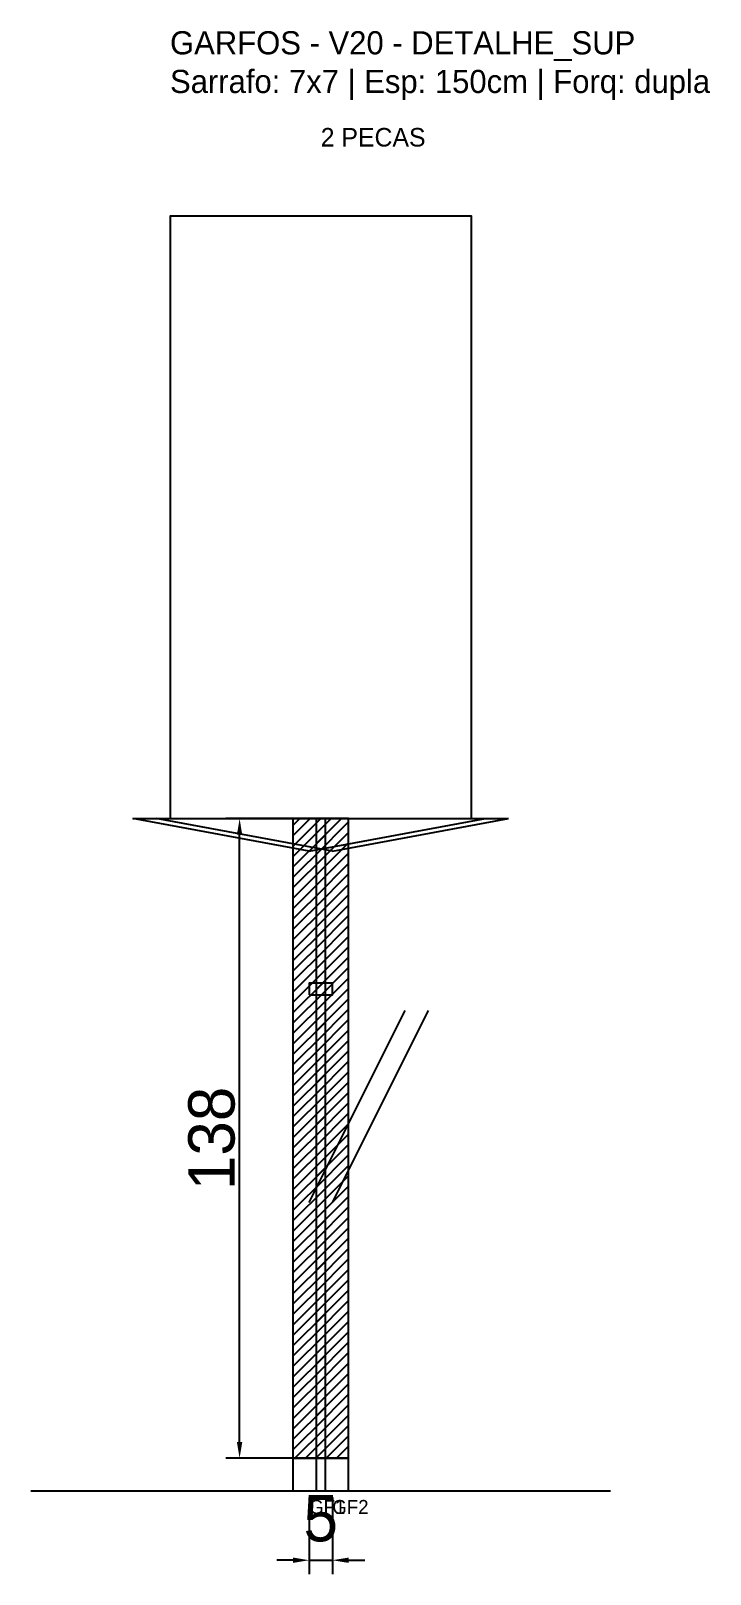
# Model space of a CAD drawing. Header units: metres. Extents: x -30 to 116, y -25 to 308.
import ezdxf

# ---------------------------------------------------------------- set-up
doc = ezdxf.new("R2010")
doc.units = ezdxf.units.M
for name, color, linetype in [('BARRA_ANCORAGEM', 1, 'Continuous'), ('COTA', 241, 'Continuous'), ('GARFOS OK', 3, 'Continuous'), ('NOME DA VIGA', 6, 'Continuous'), ('SARR_7x7', 40, 'Continuous'), ('TIRAS REESCORAMENTO', 252, 'Continuous'), ('VIGAS', 3, 'Continuous')]:
    doc.layers.add(name, color=color, linetype=linetype)
doc.dimstyles.new('EZ DXF', dxfattribs={"dimtxt": 10, "dimasz": 3.5, "dimexe": 3, "dimexo": 1.5, "dimgap": 1, "dimtad": 1, "dimdec": 1, "dimdsep": 46, "dimcen": 2.5, "dimazin": 3, "dimtfac": 1, "dimtmove": 0, "dimatfit": 3})

msp = doc.modelspace()

# ---------------------------------------------------------------- hatches: boundary and pattern name
at = {"layer": 'COTA'}
h = msp.add_hatch(dxfattribs=at)
h.set_pattern_fill('ANSI31', scale=0.5)
h.paths.add_polyline_path([(26.5, 0), (33.5, 0), (33.5, 138), (26.5, 138)])
h = msp.add_hatch(dxfattribs=at)
h.set_pattern_fill('ANSI31', scale=0.5)
h.paths.add_polyline_path([(31.5, 0), (38.5, 0), (38.5, 138), (31.5, 138)])

# ---------------------------------------------------------------- linework, layer by layer
at = {"layer": 'BARRA_ANCORAGEM'}
for p, q in [((30, 55.2), (50.7, 96.6)), ((35, 55.2), (55.7, 96.6))]:
    msp.add_line(p, q, dxfattribs=at)
at = {"layer": 'GARFOS OK'}
for p, q in [((30, 131), (-8, 138)), ((-8, 138), (68, 138)), ((35, 131), (-3, 138)), ((-3, 138), (73, 138)), ((30, 131), (68, 138)), ((35, 131), (73, 138))]:
    msp.add_line(p, q, dxfattribs=at)
at = {"layer": 'GARFOS OK', "linetype": 'CONTINUOUS'}
msp.add_line((-30, -7), (95, -7), dxfattribs=at)
at = {"layer": 'GARFOS OK'}
for points in [[(26.5, 0), (33.5, 0), (33.5, 138), (26.5, 138), (26.5, 0)], [(31.5, 0), (38.5, 0), (38.5, 138), (31.5, 138), (31.5, 0)]]:
    msp.add_lwpolyline(points, dxfattribs=at)
at = {"layer": 'SARR_7x7'}
for points in [[(26.5, -7), (33.5, -7), (33.5, 0), (26.5, 0), (26.5, -7)], [(31.5, -7), (38.5, -7), (38.5, 0), (31.5, 0), (31.5, -7)]]:
    msp.add_lwpolyline(points, dxfattribs=at)
at = {"layer": 'TIRAS REESCORAMENTO'}
msp.add_lwpolyline([(30, 100), (35, 100), (35, 102.5), (30, 102.5), (30, 100)], dxfattribs=at)
at = {"layer": 'VIGAS'}
msp.add_lwpolyline([(0, 138), (65, 138), (65, 268), (0, 268), (0, 138)], dxfattribs=at)

# ---------------------------------------------------------------- texts
at = {"layer": 'NOME DA VIGA'}
for s, height, p in [('2 PECAS', 4, (32.5, 283)), ('GF1', 3, (30, -12)), ('GF2', 3, (35, -12))]:
    msp.add_text(s, height=height, dxfattribs=at).set_placement(p)
at = {"layer": 'NOME DA VIGA', "insert": (0, 293), "char_height": 5, "attachment_point": 7}
msp.add_mtext('GARFOS - V20 - DETALHE_SUP\\PSarrafo: 7x7 | Esp: 150cm | Forq: dupla', dxfattribs=at)

# ---------------------------------------------------------------- dimensions: what is measured, and where the dimension line sits
at = {"layer": 'COTA'}
msp.add_linear_dim(base=(15, 0), p1=(30, 0), p2=(30, 138), angle=90, dimstyle='EZ DXF', dxfattribs=at).render()
msp.add_linear_dim(base=(30, -22), p1=(30, -7), p2=(35, -7), dimstyle='EZ DXF', dxfattribs=at).render()

doc.saveas('drawing.dxf')
